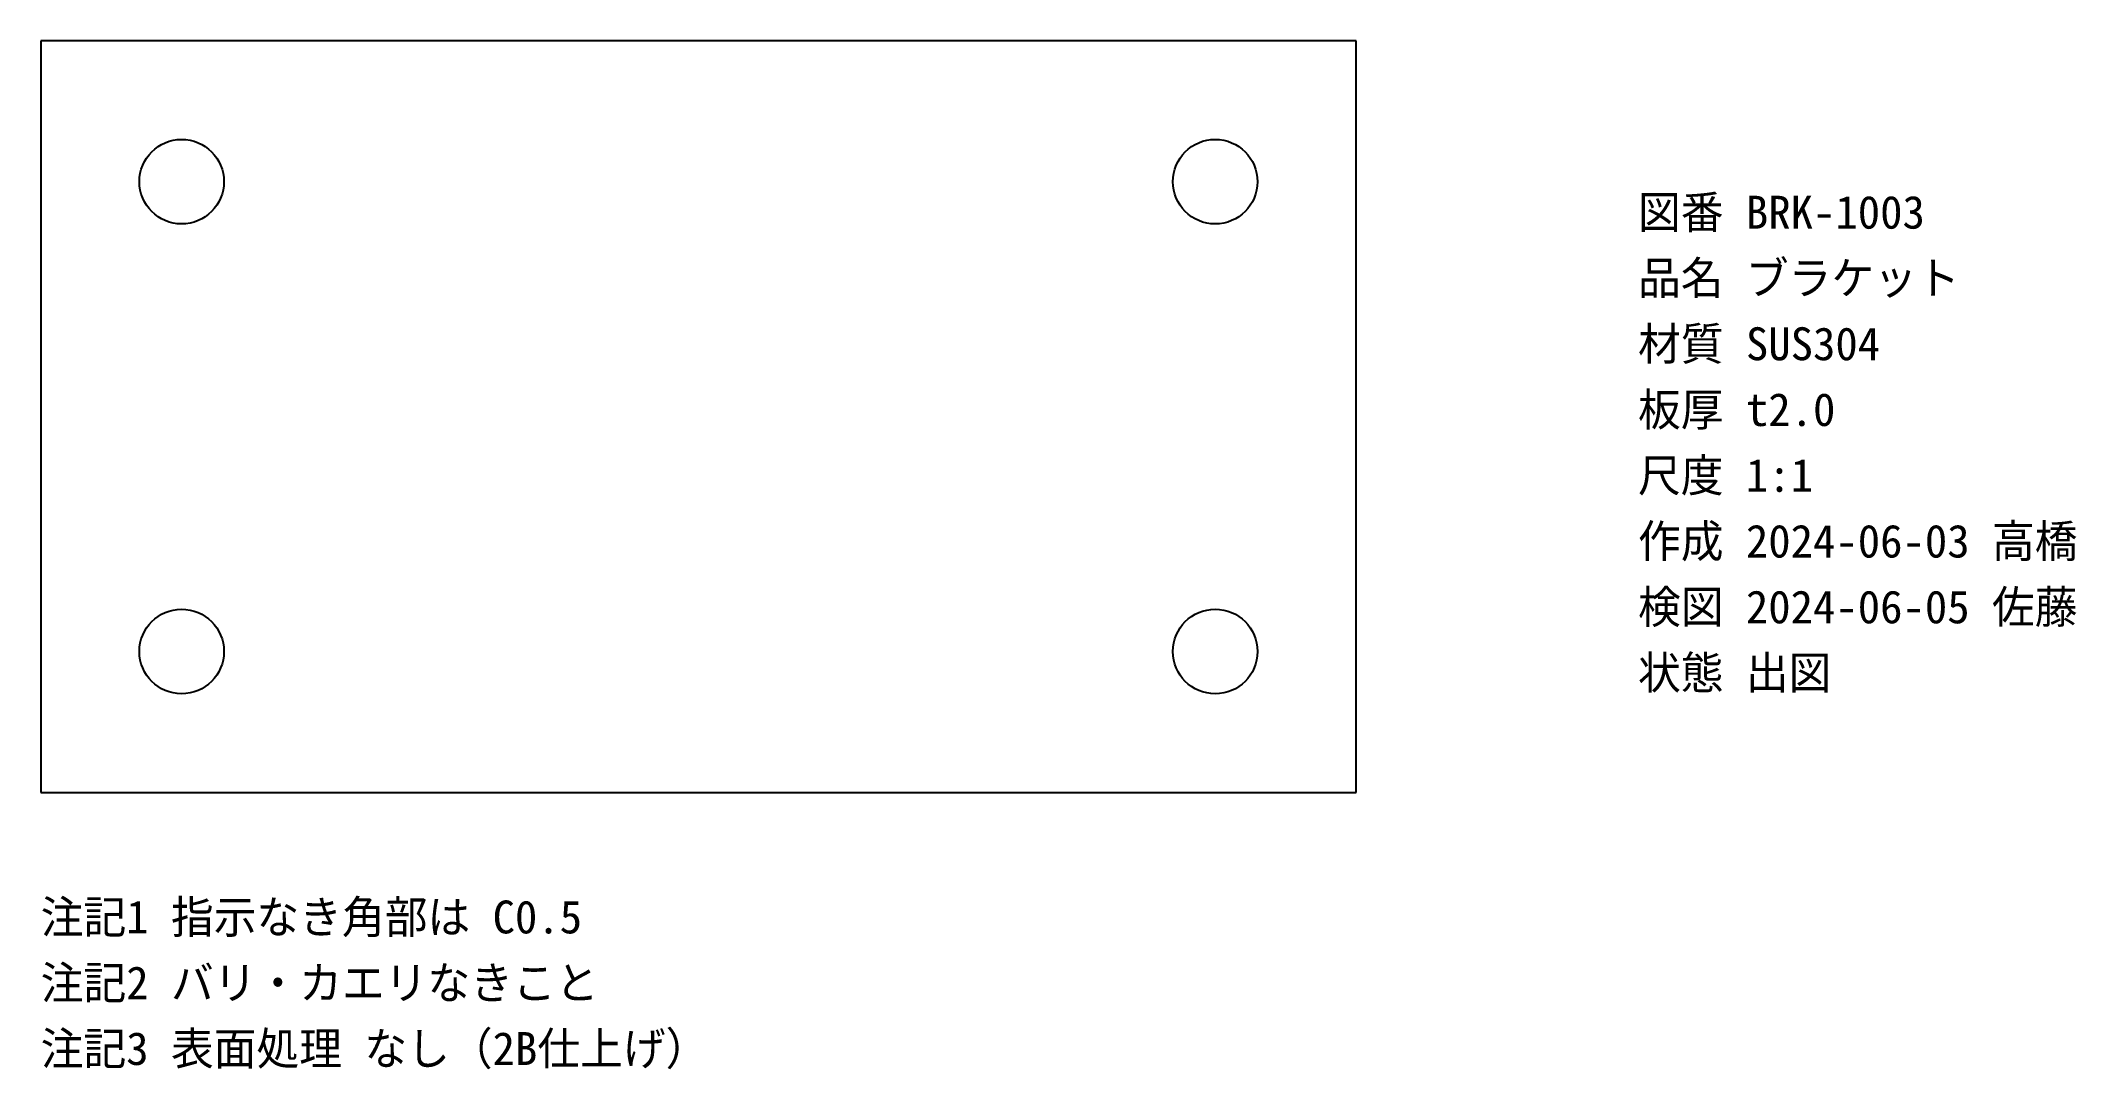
# Model space of a CAD drawing. Extents: x 50 to 267, y 21 to 130.
import ezdxf

# ---------------------------------------------------------------- set-up
doc = ezdxf.new("R2010")
doc.units = 0
for name, color, linetype in [('HOLE', 7, 'CONTINUOUS'), ('NOTE', 7, 'CONTINUOUS'), ('OUTLINE', 7, 'CONTINUOUS'), ('TITLE', 7, 'CONTINUOUS')]:
    doc.layers.add(name, color=color, linetype=linetype)

msp = doc.modelspace()

# ---------------------------------------------------------------- linework, layer by layer
at = {"layer": 'HOLE'}
for centre in [(65, 115), (175, 115), (65, 65), (175, 65)]:
    msp.add_circle(centre, 4.5, dxfattribs=at)
at = {"layer": 'OUTLINE'}
for p, q in [((190, 130), (50, 130)), ((50, 130), (50, 50)), ((190, 50), (190, 130)), ((50, 50), (190, 50))]:
    msp.add_line(p, q, dxfattribs=at)

# ---------------------------------------------------------------- texts
at = {"layer": 'NOTE'}
for s, p in [('注記1 指示なき角部は C0.5', (50, 35)), ('注記2 バリ・カエリなきこと', (50, 28)), ('注記3 表面処理 なし（2B仕上げ）', (50, 21))]:
    msp.add_text(s, height=3.5, dxfattribs=at).set_placement(p)
at = {"layer": 'TITLE'}
for s, p in [('図番 BRK-1003', (220, 110)), ('品名 ブラケット', (220, 103)), ('材質 SUS304', (220, 96)), ('板厚 t2.0', (220, 89)), ('尺度 1:1', (220, 82)), ('作成 2024-06-03 高橋', (220, 75)), ('検図 2024-06-05 佐藤', (220, 68)), ('状態 出図', (220, 61))]:
    msp.add_text(s, height=3.5, dxfattribs=at).set_placement(p)

doc.saveas('drawing.dxf')
